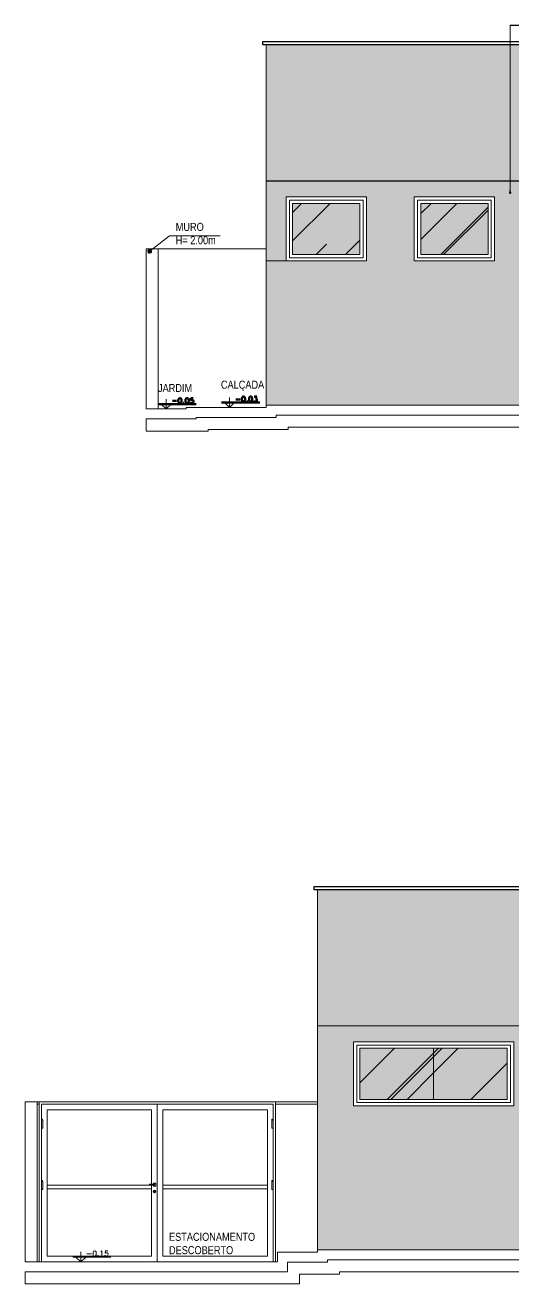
# Model space of a CAD drawing. Header units: inches. Extents: x 44775 to 44858.1, y 6760.4 to 6802.7.
# Drawn here: x 44778.81 to 44784.91, y 6761.23 to 6776.96 of the extents above; entities that cross this region are included whole.
import ezdxf

# ---------------------------------------------------------------- set-up
doc = ezdxf.new("R2010")
doc.units = ezdxf.units.IN
doc.header["$MEASUREMENT"] = 0
doc.layers.add('at_Entity', color=7, linetype='Continuous', lineweight=9)
doc.layers.add('PA', color=7, linetype='Continuous')
doc.styles.add('ARIAL', font='ARIALN.TTF')
pattern_1 = [(45, (3.9476, -37.4173), (0.712763635, 1.900703028), [12.6, -1.68, 4.2, -0.84]), (45, (4.4406, -36.3304), (-1.383949392, 0.19601), [2.52, -0.2772, 5.04, -0.63]), (45, (3.7397, -36.6155), (2.690682724, 3.486602117), [6.72, -1.176, 3.36, -0.84])]
pattern_2 = [(45, (0.1073, 5.4537), (0.712763635, 1.900703028), [12.6, -1.68, 4.2, -0.84]), (45, (0.6003, 6.5407), (-1.383949392, 0.19601), [2.52, -0.2772, 5.04, -0.63]), (45, (-0.10056, 6.25556), (2.690682724, 3.486602117), [6.72, -1.176, 3.36, -0.84])]

# ---------------------------------------------------------------- blocks, each defined once
blk = doc.blocks.new('FRLJF')
at = {"layer": 'at_Entity', "color": 0}
for p, q in [((44775.452, 6798.985), (44775.928, 6798.985)), ((44775.49, 6798.985), (44775.553, 6798.926)), ((44775.553, 6798.985), (44775.49, 6798.985)), ((44775.553, 6798.985), (44775.49, 6798.985)), ((44775.49, 6798.985), (44775.553, 6798.926)), ((44775.553, 6798.926), (44775.553, 6799.049)), ((44775.553, 6798.926), (44775.553, 6798.985)), ((44775.553, 6798.926), (44775.615, 6798.985)), ((44775.63, 6799.025), (44775.685, 6799.025)), ((44775.708, 6799.049), (44775.706, 6799.034)), ((44775.706, 6799.034), (44775.706, 6799.025)), ((44775.706, 6799.025), (44775.708, 6799.011)), ((44775.714, 6799.059), (44775.708, 6799.049)), ((44775.708, 6799.011), (44775.714, 6799.002)), ((44775.723, 6799.061), (44775.714, 6799.059)), ((44775.714, 6799.002), (44775.723, 6798.998)), ((44775.729, 6799.061), (44775.723, 6799.061)), ((44775.723, 6798.998), (44775.729, 6798.998)), ((44775.737, 6799.059), (44775.729, 6799.061)), ((44775.729, 6798.998), (44775.737, 6799.002)), ((44775.744, 6799.049), (44775.737, 6799.059)), ((44775.737, 6799.002), (44775.744, 6799.011)), ((44775.746, 6799.034), (44775.744, 6799.049)), ((44775.744, 6799.011), (44775.746, 6799.025)), ((44775.746, 6799.025), (44775.746, 6799.034)), ((44775.771, 6799.004), (44775.767, 6799.002)), ((44775.767, 6799.002), (44775.771, 6798.998)), ((44775.773, 6799.002), (44775.771, 6799.004)), ((44775.771, 6798.998), (44775.773, 6799.002)), ((44775.803, 6799.049), (44775.809, 6799.053)), ((44775.809, 6799.053), (44775.818, 6799.061)), ((44775.818, 6799.061), (44775.818, 6798.998)), ((44775.856, 6799.004), (44775.854, 6799.011)), ((44775.86, 6799.061), (44775.856, 6799.034)), ((44775.856, 6799.034), (44775.86, 6799.038)), ((44775.86, 6799.002), (44775.856, 6799.004)), ((44775.89, 6799.061), (44775.86, 6799.061)), ((44775.86, 6799.038), (44775.869, 6799.04)), ((44775.869, 6798.998), (44775.86, 6799.002)), ((44775.869, 6799.04), (44775.877, 6799.04)), ((44775.877, 6798.998), (44775.869, 6798.998)), ((44775.877, 6799.04), (44775.886, 6799.038)), ((44775.886, 6799.002), (44775.877, 6798.998)), ((44775.886, 6799.038), (44775.892, 6799.032)), ((44775.892, 6799.009), (44775.886, 6799.002)), ((44775.892, 6799.032), (44775.896, 6799.023)), ((44775.896, 6799.017), (44775.892, 6799.009)), ((44775.896, 6799.023), (44775.896, 6799.017))]:
    blk.add_line(p, q, dxfattribs=at)
blk = doc.blocks.new('_DOT')
at = {"color": 0, "linetype": 'ByBlock'}
blk.add_line((-0.5, 0), (-1, 0), dxfattribs=at)
at = {"color": 0, "linetype": 'ByBlock', "const_width": 0.5}
blk.add_lwpolyline([(-0.25, 0, 1), (0.25, 0, 1)], format="xyb", close=True, dxfattribs=at)
blk = doc.blocks.new('VORJG')
at = {"layer": 'at_Entity', "color": 0, "lineweight": 211}
for p, q in [((44780.358, 6766.768), (44780.834, 6766.768)), ((44780.537, 6766.809), (44780.59, 6766.809)), ((44780.614, 6766.832), (44780.611, 6766.817)), ((44780.611, 6766.817), (44780.611, 6766.809)), ((44780.611, 6766.809), (44780.614, 6766.794)), ((44780.62, 6766.84), (44780.614, 6766.832)), ((44780.614, 6766.794), (44780.62, 6766.785)), ((44780.628, 6766.844), (44780.62, 6766.84)), ((44780.62, 6766.785), (44780.628, 6766.781)), ((44780.635, 6766.844), (44780.628, 6766.844)), ((44780.628, 6766.781), (44780.635, 6766.781)), ((44780.643, 6766.84), (44780.635, 6766.844)), ((44780.635, 6766.781), (44780.643, 6766.785)), ((44780.65, 6766.832), (44780.643, 6766.84)), ((44780.643, 6766.785), (44780.65, 6766.794)), ((44780.652, 6766.817), (44780.65, 6766.832)), ((44780.65, 6766.794), (44780.652, 6766.809)), ((44780.652, 6766.809), (44780.652, 6766.817)), ((44780.677, 6766.787), (44780.673, 6766.785)), ((44780.673, 6766.785), (44780.677, 6766.781)), ((44780.679, 6766.785), (44780.677, 6766.787)), ((44780.677, 6766.781), (44780.679, 6766.785)), ((44780.702, 6766.832), (44780.7, 6766.817)), ((44780.7, 6766.817), (44780.7, 6766.809)), ((44780.7, 6766.809), (44780.702, 6766.794)), ((44780.709, 6766.84), (44780.702, 6766.832)), ((44780.702, 6766.794), (44780.709, 6766.785)), ((44780.717, 6766.844), (44780.709, 6766.84)), ((44780.709, 6766.785), (44780.717, 6766.781)), ((44780.724, 6766.844), (44780.717, 6766.844)), ((44780.717, 6766.781), (44780.724, 6766.781)), ((44780.732, 6766.84), (44780.724, 6766.844)), ((44780.724, 6766.781), (44780.732, 6766.785)), ((44780.738, 6766.832), (44780.732, 6766.84)), ((44780.732, 6766.785), (44780.738, 6766.794)), ((44780.743, 6766.817), (44780.738, 6766.832)), ((44780.738, 6766.794), (44780.743, 6766.809)), ((44780.743, 6766.809), (44780.743, 6766.817)), ((44780.762, 6766.787), (44780.76, 6766.794)), ((44780.766, 6766.844), (44780.762, 6766.817)), ((44780.762, 6766.817), (44780.766, 6766.819)), ((44780.766, 6766.785), (44780.762, 6766.787)), ((44780.796, 6766.844), (44780.766, 6766.844)), ((44780.766, 6766.819), (44780.774, 6766.823)), ((44780.774, 6766.781), (44780.766, 6766.785)), ((44780.774, 6766.823), (44780.783, 6766.823)), ((44780.783, 6766.781), (44780.774, 6766.781)), ((44780.783, 6766.823), (44780.793, 6766.819)), ((44780.793, 6766.785), (44780.783, 6766.781)), ((44780.793, 6766.819), (44780.798, 6766.815)), ((44780.798, 6766.789), (44780.793, 6766.785)), ((44780.798, 6766.815), (44780.802, 6766.804)), ((44780.802, 6766.8), (44780.798, 6766.789)), ((44780.802, 6766.804), (44780.802, 6766.8)), ((44781.149, 6766.789), (44781.627, 6766.789)), ((44781.329, 6766.828), (44781.384, 6766.828)), ((44781.407, 6766.853), (44781.403, 6766.836)), ((44781.403, 6766.836), (44781.403, 6766.828)), ((44781.403, 6766.828), (44781.407, 6766.813)), ((44781.413, 6766.861), (44781.407, 6766.853)), ((44781.407, 6766.813), (44781.413, 6766.804)), ((44781.422, 6766.864), (44781.413, 6766.861)), ((44781.413, 6766.804), (44781.422, 6766.802)), ((44781.428, 6766.864), (44781.422, 6766.864)), ((44781.422, 6766.802), (44781.428, 6766.802)), ((44781.437, 6766.861), (44781.428, 6766.864)), ((44781.428, 6766.802), (44781.437, 6766.804)), ((44781.443, 6766.853), (44781.437, 6766.861)), ((44781.437, 6766.804), (44781.443, 6766.813)), ((44781.445, 6766.836), (44781.443, 6766.853)), ((44781.443, 6766.813), (44781.445, 6766.828)), ((44781.445, 6766.828), (44781.445, 6766.836)), ((44781.468, 6766.806), (44781.466, 6766.804)), ((44781.466, 6766.804), (44781.468, 6766.802)), ((44781.473, 6766.804), (44781.468, 6766.806)), ((44781.468, 6766.802), (44781.473, 6766.804)), ((44781.496, 6766.853), (44781.494, 6766.836)), ((44781.494, 6766.836), (44781.494, 6766.828)), ((44781.494, 6766.828), (44781.496, 6766.813)), ((44781.502, 6766.861), (44781.496, 6766.853)), ((44781.496, 6766.813), (44781.502, 6766.804)), ((44781.511, 6766.864), (44781.502, 6766.861)), ((44781.502, 6766.804), (44781.511, 6766.802)), ((44781.517, 6766.864), (44781.511, 6766.864)), ((44781.511, 6766.802), (44781.517, 6766.802)), ((44781.526, 6766.861), (44781.517, 6766.864)), ((44781.517, 6766.802), (44781.526, 6766.804)), ((44781.532, 6766.853), (44781.526, 6766.861)), ((44781.526, 6766.804), (44781.532, 6766.813)), ((44781.534, 6766.836), (44781.532, 6766.853)), ((44781.532, 6766.813), (44781.534, 6766.828)), ((44781.534, 6766.828), (44781.534, 6766.836)), ((44781.555, 6766.806), (44781.553, 6766.813)), ((44781.559, 6766.804), (44781.555, 6766.806)), ((44781.559, 6766.864), (44781.591, 6766.864)), ((44781.568, 6766.802), (44781.559, 6766.804)), ((44781.576, 6766.802), (44781.568, 6766.802)), ((44781.591, 6766.864), (44781.574, 6766.84)), ((44781.574, 6766.84), (44781.583, 6766.84)), ((44781.585, 6766.804), (44781.576, 6766.802)), ((44781.583, 6766.84), (44781.589, 6766.836)), ((44781.591, 6766.811), (44781.585, 6766.804)), ((44781.589, 6766.836), (44781.591, 6766.834)), ((44781.591, 6766.834), (44781.593, 6766.825)), ((44781.593, 6766.819), (44781.591, 6766.811)), ((44781.593, 6766.825), (44781.593, 6766.819))]:
    blk.add_line(p, q, dxfattribs=at)
at = {"layer": 'at_Entity', "color": 0}
for p, q in [((44780.396, 6766.768), (44780.459, 6766.709)), ((44780.459, 6766.768), (44780.396, 6766.768)), ((44780.459, 6766.768), (44780.396, 6766.768)), ((44780.396, 6766.768), (44780.459, 6766.709)), ((44780.459, 6766.709), (44780.459, 6766.832)), ((44780.459, 6766.709), (44780.459, 6766.768)), ((44780.459, 6766.709), (44780.52, 6766.768)), ((44781.189, 6766.789), (44781.251, 6766.728)), ((44781.251, 6766.789), (44781.189, 6766.789)), ((44781.251, 6766.789), (44781.189, 6766.789)), ((44781.189, 6766.789), (44781.251, 6766.728)), ((44781.251, 6766.728), (44781.251, 6766.853)), ((44781.251, 6766.728), (44781.251, 6766.789)), ((44781.251, 6766.728), (44781.314, 6766.789))]:
    blk.add_line(p, q, dxfattribs=at)

msp = doc.modelspace()

# ---------------------------------------------------------------- hatches: boundary and pattern name
h = msp.add_hatch()
h.set_pattern_fill('AR-RROOF', color=256, scale=0.84, angle=45)
h.set_pattern_definition(pattern_2)
h.paths.add_polyline_path([(44782.9851, 6774.7317), (44782.1472, 6774.7317), (44782.145, 6774.7296), (44782.145, 6774.0926), (44782.9851, 6774.0926)])
h = msp.add_hatch()
h.set_pattern_fill('AR-RROOF', color=256, scale=0.84, angle=45)
h.set_pattern_definition(pattern_2)
h.paths.add_polyline_path([(44784.5849, 6774.7317), (44783.7469, 6774.7317), (44783.7448, 6774.7296), (44783.7448, 6774.0926), (44784.5849, 6774.0926)])
h = msp.add_hatch()
h.set_pattern_fill('AR-RROOF', color=256, scale=0.84, angle=45)
h.set_pattern_definition(pattern_1)
h.paths.add_polyline_path([(44783.9045, 6764.177), (44782.9861, 6764.177), (44782.9861, 6763.538), (44783.9045, 6763.538)])
at = {"true_color": 0xb8c9d1}
h = msp.add_hatch(color=9, dxfattribs=at)
h.dxf.hatch_style = 1
h.paths.add_polyline_path([(44784.825, 6764.177), (44783.9045, 6764.177), (44783.9045, 6763.538), (44784.825, 6763.538)])
h = msp.add_hatch()
h.set_pattern_fill('AR-RROOF', color=256, scale=0.84, angle=45)
h.set_pattern_definition(pattern_1)
h.paths.add_polyline_path([(44784.825, 6764.177), (44783.9045, 6764.177), (44783.9045, 6763.538), (44784.825, 6763.538)])
at = {"layer": 'at_Entity', "true_color": 0xaca072}
h = msp.add_hatch(color=33, dxfattribs=at)
h.dxf.hatch_style = 1
h.paths.add_polyline_path([(44785.2768, 6776.7123), (44781.8149, 6776.7123), (44781.8149, 6775.011), (44785.2768, 6775.011)])
h = msp.add_hatch(color=33, dxfattribs=at)
h.dxf.hatch_style = 1
h.paths.add_polyline_path([(44785.2503, 6766.1577), (44782.455, 6766.1577), (44782.455, 6764.4585), (44785.2503, 6764.4585)])
at = {"layer": 'at_Entity', "true_color": 0xd1cfbd}
h = msp.add_hatch(color=9, dxfattribs=at)
h.dxf.hatch_style = 1
h.paths.add_polyline_path([(44795.7016, 6763.4576), (44793.9029, 6763.4576), (44793.9029, 6764.2575), (44793.1538, 6764.2575), (44793.1538, 6763.4576), (44791.1541, 6763.4576), (44791.1541, 6764.2575), (44793.1538, 6764.2575), (44793.9029, 6764.2575), (44795.7016, 6764.2575), (44795.7016, 6764.4585), (44785.2503, 6764.4585), (44785.2503, 6764.3421), (44785.2503, 6764.3167), (44785.2503, 6764.2942, -1), (44785.2503, 6764.2792, -1), (44785.2503, 6764.2942), (44785.2503, 6764.3167), (44785.2503, 6764.3421), (44785.2503, 6764.4585), (44782.455, 6764.4585), (44782.455, 6761.6589), (44795.7016, 6761.6589)])
h.paths.add_polyline_path([(44788.4033, 6763.4576), (44788.4033, 6764.2575), (44790.4029, 6764.2575), (44790.4029, 6763.4576)], flags=16)
h.paths.add_polyline_path([(44788.4435, 6763.4978), (44788.4435, 6764.2172), (44790.3627, 6764.2172), (44790.3627, 6763.4978)], flags=0)
h.paths.add_polyline_path([(44788.4837, 6763.538), (44788.4837, 6764.177), (44790.3225, 6764.177), (44790.3225, 6763.538)], flags=0)
h.paths.add_polyline_path([(44789.4042, 6763.538), (44788.4837, 6763.538), (44788.4837, 6764.177), (44789.4042, 6764.177), (44790.3225, 6764.177), (44790.3225, 6763.538)], flags=0)
h.paths.add_polyline_path([(44787.6542, 6763.4576), (44785.6545, 6763.4576), (44785.6545, 6764.2575), (44787.6542, 6764.2575)], flags=16)
h.paths.add_polyline_path([(44787.614, 6763.4978), (44785.6947, 6763.4978), (44785.6947, 6764.2172), (44787.614, 6764.2172)], flags=0)
h.paths.add_polyline_path([(44787.5738, 6763.538), (44785.7349, 6763.538), (44785.7349, 6764.177), (44787.5738, 6764.177)], flags=0)
h.paths.add_polyline_path([(44787.5738, 6763.538), (44786.6533, 6763.538), (44785.7349, 6763.538), (44785.7349, 6764.177), (44786.6533, 6764.177), (44787.5738, 6764.177)], flags=0)
h.paths.add_polyline_path([(44784.9054, 6763.4576), (44782.9057, 6763.4576), (44782.9057, 6764.2575), (44784.9054, 6764.2575)], flags=16)
h.paths.add_polyline_path([(44784.8652, 6763.4978), (44782.9459, 6763.4978), (44782.9459, 6764.2172), (44784.8652, 6764.2172)], flags=0)
h.paths.add_polyline_path([(44784.825, 6763.538), (44782.9861, 6763.538), (44782.9861, 6764.177), (44784.825, 6764.177)], flags=0)
h.paths.add_polyline_path([(44784.825, 6763.538), (44783.9045, 6763.538), (44782.9861, 6763.538), (44782.9861, 6764.177), (44783.9045, 6764.177), (44784.825, 6764.177)], flags=0)
at = {"layer": 'at_Entity', "true_color": 0xb8c9d1}
h = msp.add_hatch(color=9, dxfattribs=at)
h.dxf.hatch_style = 1
h.paths.add_polyline_path([(44783.9045, 6764.177), (44782.9861, 6764.177), (44782.9861, 6763.538), (44783.9045, 6763.538)])
at = {"layer": 'PA', "true_color": 0xd1cfbd}
h = msp.add_hatch(color=9, dxfattribs=at)
h.dxf.hatch_style = 1
edge = h.paths.add_edge_path()
edge.add_line((44788.963, 6774.8121), (44790.8632, 6774.8121))
edge.add_line((44790.8632, 6774.8121), (44790.8632, 6772.2114))
edge.add_line((44790.8632, 6772.2114), (44792.2133, 6772.2114))
edge.add_line((44792.2133, 6772.2114), (44792.2133, 6774.0122))
edge.add_line((44792.2133, 6774.0122), (44792.1138, 6774.0122))
edge.add_line((44792.1138, 6774.0122), (44791.1129, 6774.0122))
edge.add_line((44791.1129, 6774.0122), (44791.1129, 6774.8121))
edge.add_line((44791.1129, 6774.8121), (44792.1138, 6774.8121))
edge.add_line((44792.1138, 6774.8121), (44792.2133, 6774.8121))
edge.add_line((44792.2133, 6774.8121), (44792.2133, 6775.011))
edge.add_line((44792.2133, 6775.011), (44785.2768, 6775.011))
edge.add_line((44785.2768, 6775.011), (44785.2768, 6774.8946))
edge.add_line((44785.2768, 6774.8946), (44785.2768, 6774.8721))
edge.add_arc((44785.2768, 6774.8646), 0.0075, -89.96599, 90.03401, ccw=False)
edge.add_arc((44785.2768, 6774.8646), 0.0075, 90.03401, 270.03401, ccw=False)
edge.add_line((44785.2768, 6774.8721), (44785.2768, 6774.8946))
edge.add_line((44785.2768, 6774.8946), (44785.2768, 6775.011))
edge.add_line((44785.2768, 6775.011), (44781.8149, 6775.011))
edge.add_line((44781.8149, 6775.011), (44781.8149, 6774.0122))
edge.add_line((44781.8149, 6774.0122), (44782.0646, 6774.0122))
edge.add_line((44782.0646, 6774.0122), (44782.0646, 6774.8121))
edge.add_line((44782.0646, 6774.8121), (44783.0655, 6774.8121))
edge.add_line((44783.0655, 6774.8121), (44783.0655, 6774.0122))
edge.add_line((44783.0655, 6774.0122), (44782.0646, 6774.0122))
edge.add_line((44782.0646, 6774.0122), (44781.8149, 6774.0122))
edge.add_line((44781.8149, 6774.0122), (44781.8149, 6773.9127))
edge.add_line((44781.8149, 6773.9127), (44781.8149, 6772.2114))
edge.add_line((44781.8149, 6772.2114), (44788.963, 6772.2114))
edge.add_line((44788.963, 6772.2114), (44788.963, 6774.8121))
h.paths.add_polyline_path([(44785.9645, 6774.0122), (44785.9645, 6774.8121), (44787.9642, 6774.8121), (44787.9642, 6774.0122)], flags=16)
h.paths.add_polyline_path([(44786.0047, 6774.0524), (44786.0047, 6774.7719), (44787.924, 6774.7719), (44787.924, 6774.0524)], flags=0)
h.paths.add_polyline_path([(44786.0449, 6774.0926), (44786.0449, 6774.7317), (44787.8838, 6774.7317), (44787.8838, 6774.0926)], flags=0)
h.paths.add_polyline_path([(44786.9633, 6774.0926), (44786.0449, 6774.0926), (44786.0449, 6774.7317), (44786.9633, 6774.7317), (44787.8838, 6774.7317), (44787.8838, 6774.0926)], flags=0)
h.paths.add_polyline_path([(44784.6653, 6774.0122), (44783.6644, 6774.0122), (44783.6644, 6774.8121), (44784.6653, 6774.8121)], flags=16)
h.paths.add_polyline_path([(44784.6251, 6774.0524), (44783.7046, 6774.0524), (44783.7046, 6774.7719), (44784.6251, 6774.7719)], flags=0)
h.paths.add_polyline_path([(44784.5849, 6774.0926), (44783.7448, 6774.0926), (44783.7448, 6774.7317), (44784.5849, 6774.7317)], flags=0)
at = {"layer": 'PA', "true_color": 0xb8c9d1}
h = msp.add_hatch(color=9, dxfattribs=at)
h.dxf.hatch_style = 1
h.paths.add_polyline_path([(44782.9851, 6774.7317), (44782.1472, 6774.7317), (44782.145, 6774.7296), (44782.145, 6774.0926), (44782.9851, 6774.0926)])
h = msp.add_hatch(color=9, dxfattribs=at)
h.dxf.hatch_style = 1
h.paths.add_polyline_path([(44784.5849, 6774.7317), (44783.7469, 6774.7317), (44783.7448, 6774.7296), (44783.7448, 6774.0926), (44784.5849, 6774.0926)])

# ---------------------------------------------------------------- linework, layer by layer
msp.add_line((44784.861, 6776.9578), (44785.8075, 6776.9578))
at = {"color": 3}
for points in [[(44803.3099, 6776.7123), (44781.7749, 6776.7123), (44781.7749, 6776.7523), (44803.3099, 6776.7523)], [(44795.6616, 6766.1577), (44782.415, 6766.1577), (44782.415, 6766.1977), (44795.6616, 6766.1977)]]:
    msp.add_lwpolyline(points, close=True, dxfattribs=at)
at = {"layer": 'at_Entity', "color": 0}
for p, q in [((44784.861, 6774.8946), (44784.861, 6776.9578)), ((44792.2133, 6776.7123), (44781.8149, 6776.7123)), ((44781.8149, 6776.7123), (44781.8149, 6775.011)), ((44781.8149, 6775.0114), (44807.2098, 6775.0114)), ((44792.2133, 6775.011), (44781.8149, 6775.011)), ((44781.8149, 6775.011), (44781.8149, 6773.9127)), ((44782.0646, 6774.8121), (44783.0655, 6774.8121)), ((44782.0646, 6774.0122), (44782.0646, 6774.8121)), ((44783.0253, 6774.7719), (44782.1048, 6774.7719)), ((44782.1048, 6774.7719), (44782.1048, 6774.0524)), ((44783.0253, 6774.0524), (44783.0253, 6774.7719)), ((44783.0655, 6774.8121), (44783.0655, 6774.0122)), ((44783.6644, 6774.8121), (44784.6653, 6774.8121)), ((44783.6644, 6774.0122), (44783.6644, 6774.8121)), ((44784.6251, 6774.7719), (44783.7046, 6774.7719)), ((44783.7046, 6774.7719), (44783.7046, 6774.0524)), ((44784.6251, 6774.0524), (44784.6251, 6774.7719)), ((44784.6653, 6774.8121), (44784.6653, 6774.0122)), ((44782.9851, 6774.7317), (44782.145, 6774.7317)), ((44782.145, 6774.7317), (44782.145, 6774.0926)), ((44782.145, 6774.7296), (44782.1472, 6774.7317)), ((44782.9851, 6774.0926), (44782.9851, 6774.7317)), ((44784.5849, 6774.7317), (44783.7448, 6774.7317)), ((44783.7448, 6774.7317), (44783.7448, 6774.0926)), ((44783.7448, 6774.7296), (44783.7469, 6774.7317)), ((44784.5849, 6774.0926), (44784.5849, 6774.7317)), ((44780.3993, 6774.1624), (44780.6067, 6774.3254)), ((44780.6067, 6774.3254), (44781.2415, 6774.3254)), ((44780.3168, 6772.1628), (44780.3168, 6774.1624)), ((44780.4649, 6774.1624), (44780.3168, 6774.1624)), ((44780.3358, 6774.1286), (44780.3379, 6774.1413)), ((44780.3443, 6774.1519), (44780.3379, 6774.1413)), ((44780.3379, 6774.1413), (44780.3591, 6774.1307)), ((44780.3379, 6774.1413), (44780.3591, 6774.1307)), ((44780.357, 6774.1561), (44780.3443, 6774.1519)), ((44780.3443, 6774.1519), (44780.3591, 6774.1307)), ((44780.3443, 6774.1519), (44780.3591, 6774.1307)), ((44780.3591, 6774.1307), (44780.3443, 6774.1519)), ((44780.3591, 6774.1307), (44780.357, 6774.1561)), ((44780.357, 6774.1561), (44780.3697, 6774.154)), ((44780.3591, 6774.1307), (44780.357, 6774.1561)), ((44780.3697, 6774.154), (44780.3591, 6774.1307)), ((44780.3697, 6774.154), (44780.3591, 6774.1307)), ((44780.3802, 6774.1476), (44780.3591, 6774.1307)), ((44780.3802, 6774.1476), (44780.3591, 6774.1307)), ((44780.3591, 6774.1307), (44780.3802, 6774.1476)), ((44780.3591, 6774.1307), (44780.3845, 6774.1349)), ((44780.3591, 6774.1307), (44780.3845, 6774.1349)), ((44780.3802, 6774.1476), (44780.3697, 6774.154)), ((44780.3802, 6774.1476), (44780.3993, 6774.1624)), ((44780.3845, 6774.1349), (44780.3802, 6774.1476)), ((44780.3845, 6774.1349), (44780.3824, 6774.1222)), ((44780.4649, 6772.1628), (44780.4649, 6774.1624)), ((44780.4649, 6774.1624), (44781.8149, 6774.1624)), ((44780.3591, 6774.1307), (44780.3358, 6774.1286)), ((44780.3591, 6774.1307), (44780.3358, 6774.1286)), ((44780.3358, 6774.1286), (44780.34, 6774.1159)), ((44780.3591, 6774.1307), (44780.34, 6774.1159)), ((44780.34, 6774.1159), (44780.3591, 6774.1307)), ((44780.34, 6774.1159), (44780.3591, 6774.1307)), ((44780.34, 6774.1159), (44780.3506, 6774.1095)), ((44780.3506, 6774.1095), (44780.3591, 6774.1307)), ((44780.3506, 6774.1095), (44780.3591, 6774.1307)), ((44780.3633, 6774.1074), (44780.3506, 6774.1095)), ((44780.3591, 6774.1307), (44780.3633, 6774.1074)), ((44780.3591, 6774.1307), (44780.3633, 6774.1074)), ((44780.376, 6774.1117), (44780.3591, 6774.1307)), ((44780.376, 6774.1117), (44780.3591, 6774.1307)), ((44780.3824, 6774.1222), (44780.3591, 6774.1307)), ((44780.3591, 6774.1307), (44780.376, 6774.1117)), ((44780.3824, 6774.1222), (44780.3591, 6774.1307)), ((44780.3633, 6774.1074), (44780.376, 6774.1117)), ((44780.376, 6774.1117), (44780.3824, 6774.1222)), ((44783.0655, 6774.0122), (44782.0646, 6774.0122)), ((44782.1048, 6774.0524), (44783.0253, 6774.0524)), ((44782.145, 6774.0926), (44782.9851, 6774.0926)), ((44784.6653, 6774.0122), (44783.6644, 6774.0122)), ((44783.7046, 6774.0524), (44784.6251, 6774.0524)), ((44783.7448, 6774.0926), (44784.5849, 6774.0926)), ((44781.8149, 6772.2114), (44781.8149, 6773.9127)), ((44780.3168, 6772.1628), (44780.8161, 6772.1628)), ((44780.8161, 6772.1628), (44780.8161, 6772.1818)), ((44780.8161, 6772.1818), (44781.8149, 6772.1818)), ((44781.8149, 6772.1818), (44781.8149, 6772.2114)), ((44781.8149, 6772.2114), (44807.2098, 6772.2114)), ((44780.3168, 6772.0379), (44780.3168, 6771.8877)), ((44780.941, 6772.0379), (44780.3168, 6772.0379)), ((44780.941, 6772.057), (44780.941, 6772.0379)), ((44781.9398, 6772.057), (44780.941, 6772.057)), ((44781.9398, 6772.0866), (44781.9398, 6772.057)), ((44807.0829, 6772.0866), (44781.9398, 6772.0866)), ((44782.09, 6771.9363), (44782.09, 6771.9067)), ((44806.9348, 6771.9363), (44782.09, 6771.9363)), ((44781.0912, 6771.8877), (44780.3168, 6771.8877)), ((44781.0912, 6771.9067), (44781.0912, 6771.8877)), ((44782.09, 6771.9067), (44781.0912, 6771.9067)), ((44782.455, 6766.1577), (44782.455, 6764.4585)), ((44782.455, 6766.1577), (44795.7016, 6766.1577)), ((44782.455, 6766.1577), (44782.455, 6764.4585)), ((44795.7016, 6766.1577), (44782.455, 6766.1577)), ((44782.455, 6764.4585), (44795.7016, 6764.4585)), ((44782.455, 6764.4585), (44782.455, 6764.2575)), ((44782.455, 6764.4585), (44795.7016, 6764.4585)), ((44795.7016, 6764.4585), (44782.455, 6764.4585)), ((44782.455, 6764.4585), (44782.455, 6761.6589)), ((44782.455, 6764.2575), (44782.455, 6763.4576)), ((44782.9057, 6764.2575), (44782.9057, 6763.4576)), ((44782.9057, 6764.2575), (44782.9057, 6763.4576)), ((44782.9057, 6764.2575), (44784.9054, 6764.2575)), ((44782.9057, 6763.4576), (44782.9057, 6764.2575)), ((44784.9054, 6764.2575), (44784.9054, 6763.4576)), ((44784.9054, 6764.2575), (44784.9054, 6763.4576)), ((44782.9459, 6764.2172), (44784.8652, 6764.2172)), ((44782.9459, 6763.4978), (44782.9459, 6764.2172)), ((44782.9861, 6764.177), (44782.9861, 6763.538)), ((44782.9861, 6764.177), (44783.9045, 6764.177)), ((44782.9861, 6764.177), (44784.825, 6764.177)), ((44782.9861, 6763.538), (44782.9861, 6764.177)), ((44783.9045, 6764.177), (44783.9045, 6763.538)), ((44783.9045, 6764.177), (44784.825, 6764.177)), ((44783.9045, 6764.177), (44783.9045, 6763.538)), ((44783.9045, 6764.177), (44783.9045, 6763.538)), ((44783.9045, 6764.177), (44783.9045, 6763.538)), ((44784.825, 6764.177), (44784.825, 6763.538)), ((44784.825, 6764.177), (44784.825, 6763.538)), ((44784.825, 6764.177), (44784.825, 6763.538)), ((44784.8652, 6764.2172), (44784.8652, 6763.4978)), ((44778.8069, 6761.5087), (44778.8069, 6763.5084)), ((44778.8069, 6763.5084), (44778.955, 6763.5084)), ((44778.955, 6763.5084), (44778.955, 6761.5087)), ((44778.9804, 6763.5084), (44778.955, 6763.5084)), ((44778.9804, 6763.4787), (44778.955, 6763.4787)), ((44781.9302, 6763.5084), (44778.9804, 6763.5084)), ((44778.9804, 6763.5084), (44778.9804, 6761.5087)), ((44781.9006, 6763.4787), (44779.01, 6763.4787)), ((44779.01, 6763.4787), (44779.01, 6761.5087)), ((44780.4553, 6763.4787), (44780.4553, 6761.5087)), ((44781.9006, 6763.4787), (44781.9006, 6761.5087)), ((44781.9302, 6763.5084), (44781.9302, 6761.5087)), ((44781.9302, 6763.5084), (44782.455, 6763.5084)), ((44781.9302, 6763.4787), (44782.455, 6763.4787)), ((44782.455, 6763.4576), (44782.455, 6761.6589)), ((44784.9054, 6763.4576), (44782.9057, 6763.4576)), ((44784.8652, 6763.4978), (44782.9459, 6763.4978)), ((44782.9861, 6763.538), (44783.9045, 6763.538)), ((44784.825, 6763.538), (44782.9861, 6763.538)), ((44783.9045, 6763.538), (44784.825, 6763.538)), ((44779.082, 6763.4089), (44779.082, 6761.5785)), ((44780.3855, 6763.4089), (44779.082, 6763.4089)), ((44780.3855, 6763.4089), (44780.3855, 6761.5785)), ((44781.8307, 6763.4089), (44780.5251, 6763.4089)), ((44780.5251, 6763.4089), (44780.5251, 6761.5785)), ((44781.8307, 6763.4089), (44781.8307, 6761.5785)), ((44779.01, 6763.1783), (44779.01, 6763.2777)), ((44779.01, 6763.2777), (44779.027, 6763.2777)), ((44779.027, 6763.1783), (44779.01, 6763.1783)), ((44779.027, 6763.2777), (44779.027, 6763.1783)), ((44781.9006, 6763.2777), (44781.8858, 6763.2777)), ((44781.8858, 6763.2777), (44781.8858, 6763.1783)), ((44781.8858, 6763.1783), (44781.9006, 6763.1783)), ((44781.9006, 6763.1783), (44781.9006, 6763.2777)), ((44779.01, 6762.4122), (44779.01, 6762.5138)), ((44779.01, 6762.5138), (44779.027, 6762.5138)), ((44779.027, 6762.5138), (44779.027, 6762.4122)), ((44781.9006, 6762.5138), (44781.8858, 6762.5138)), ((44781.8858, 6762.5138), (44781.8858, 6762.4122)), ((44781.9006, 6762.4122), (44781.9006, 6762.5138)), ((44779.027, 6762.4122), (44779.01, 6762.4122)), ((44779.082, 6762.4673), (44780.3855, 6762.4673)), ((44779.082, 6762.4186), (44780.3855, 6762.4186)), ((44780.4193, 6762.4778), (44780.3601, 6762.4778)), ((44780.3601, 6762.4778), (44780.3601, 6762.4673)), ((44780.3601, 6762.4673), (44780.4193, 6762.4673)), ((44780.4066, 6762.4778), (44780.4066, 6762.4905)), ((44780.4066, 6762.4905), (44780.4363, 6762.4905)), ((44780.4066, 6762.4546), (44780.4066, 6762.4673)), ((44780.4363, 6762.4546), (44780.4066, 6762.4546)), ((44780.4193, 6762.4673), (44780.4193, 6762.4778)), ((44780.4363, 6762.4905), (44780.4363, 6762.4546)), ((44780.5251, 6762.4673), (44781.8307, 6762.4673)), ((44780.5251, 6762.4186), (44781.8307, 6762.4186)), ((44781.8858, 6762.4122), (44781.9006, 6762.4122)), ((44780.3855, 6761.5785), (44779.082, 6761.5785)), ((44781.8307, 6761.5785), (44780.5251, 6761.5785)), ((44782.455, 6761.6293), (44781.9556, 6761.6293)), ((44781.9556, 6761.6293), (44781.9556, 6761.5087)), ((44782.455, 6761.6589), (44795.7016, 6761.6589)), ((44815.5989, 6761.6589), (44782.455, 6761.6589)), ((44782.455, 6761.6589), (44782.455, 6761.6293)), ((44781.9556, 6761.5087), (44778.8069, 6761.5087)), ((44782.0804, 6761.5023), (44782.5798, 6761.5023)), ((44782.0804, 6761.3838), (44782.0804, 6761.5023)), ((44782.5798, 6761.5341), (44815.472, 6761.5341)), ((44782.5798, 6761.5023), (44782.5798, 6761.5341)), ((44778.8069, 6761.2336), (44778.8069, 6761.3838)), ((44778.8069, 6761.3838), (44782.0804, 6761.3838)), ((44778.8069, 6761.3838), (44782.0804, 6761.3838)), ((44782.2307, 6761.3542), (44782.7301, 6761.3542)), ((44782.2307, 6761.2336), (44782.2307, 6761.3542)), ((44782.7301, 6761.3838), (44815.3239, 6761.3838)), ((44782.7301, 6761.3542), (44782.7301, 6761.3838)), ((44778.8069, 6761.2336), (44782.2307, 6761.2336))]:
    msp.add_line(p, q, dxfattribs=at)
at = {"layer": 'at_Entity', "color": 134, "true_color": 0x21a196}
for p, q in [((44781.8149, 6776.7123), (44781.8149, 6775.011)), ((44781.8149, 6776.7123), (44792.2133, 6776.7123)), ((44781.8149, 6775.011), (44792.2133, 6775.011)), ((44781.8149, 6773.9127), (44781.8149, 6772.2114)), ((44781.8149, 6772.2114), (44785.7148, 6772.2114))]:
    msp.add_line(p, q, dxfattribs=at)
at = {"layer": 'at_Entity', "color": 254, "true_color": 0xdae3e7}
for p, q in [((44781.8149, 6775.011), (44781.8149, 6774.8121)), ((44781.8149, 6775.011), (44792.2133, 6775.011)), ((44781.8149, 6774.8121), (44781.8149, 6774.0122)), ((44782.0646, 6774.8121), (44782.0646, 6774.0122)), ((44782.0646, 6774.8121), (44782.0646, 6774.0122)), ((44783.0655, 6774.8121), (44783.0655, 6774.0122)), ((44783.6644, 6774.8121), (44783.6644, 6774.0122)), ((44783.6644, 6774.8121), (44783.6644, 6774.0122)), ((44784.6653, 6774.8121), (44784.6653, 6774.0122)), ((44781.8149, 6774.0122), (44782.0646, 6774.0122)), ((44781.8149, 6774.0122), (44781.8149, 6773.9127))]:
    msp.add_line(p, q, dxfattribs=at)
at = {"layer": 'at_Entity', "color": 254, "true_color": 0xdbdbdb}
for p, q in [((44782.145, 6774.7317), (44782.145, 6774.0926)), ((44782.145, 6774.7317), (44782.9851, 6774.7317)), ((44782.9851, 6774.7317), (44782.9851, 6774.0926)), ((44782.9851, 6774.7317), (44782.9851, 6774.0926)), ((44783.7448, 6774.7317), (44783.7448, 6774.0926)), ((44783.7448, 6774.7317), (44784.5849, 6774.7317)), ((44784.5849, 6774.7317), (44784.5849, 6774.0926)), ((44784.5849, 6774.7317), (44784.5849, 6774.0926)), ((44782.145, 6774.0926), (44782.9851, 6774.0926)), ((44783.7448, 6774.0926), (44784.5849, 6774.0926))]:
    msp.add_line(p, q, dxfattribs=at)
at = {"layer": 'at_Entity', "color": 0}
for centre, radius, start, end in [((44779.0174, 6763.283), 0.0074, 134.03471, 222.06616), ((44779.0174, 6763.283), 0.0074, 45.96529, 134.03471), ((44779.0174, 6763.283), 0.0074, 317.93785, 45.96128), ((44781.8911, 6763.283), 0.0074, 134.03471, 222.06616), ((44781.8911, 6763.283), 0.0074, 45.96529, 134.03471), ((44781.8911, 6763.283), 0.0074, 317.93785, 45.96128), ((44779.0174, 6762.5191), 0.00741, 134.03471, 222.04499), ((44779.0174, 6762.5191), 0.00741, 45.98671, 134.01329), ((44779.0174, 6762.5191), 0.00741, 317.95758, 45.96271), ((44781.8911, 6762.5191), 0.00741, 134.03471, 222.04499), ((44781.8911, 6762.5191), 0.00741, 45.98671, 134.01329), ((44781.8911, 6762.5191), 0.00741, 317.95758, 45.96271), ((44780.4204, 6762.3879), 0.0159, 90, 180), ((44780.4204, 6762.3879), 0.0159, 180, 270), ((44780.4204, 6762.3879), 0.00952, 90, 180), ((44780.4204, 6762.3879), 0.00952, 180, 270), ((44780.4204, 6762.3879), 0.0159, 360, 90), ((44780.4204, 6762.3879), 0.00952, 360, 90), ((44780.4204, 6762.3879), 0.0159, 270, 0), ((44780.4204, 6762.3879), 0.00952, 270, 0)]:
    msp.add_arc(centre, radius, start, end, dxfattribs=at)

# ---------------------------------------------------------------- block references
at = {"xscale": 0.03000000000000004, "yscale": 0.03000000000000004, "zscale": 0.03000000000000004, "rotation": 270.0340085218178}
msp.add_blockref('_DOT', (44784.861, 6774.8646), dxfattribs=at)
for name, p in [('VORJG', (0.1073, 5.4537)), ('FRLJF', (3.9476, -37.4173))]:
    msp.add_blockref(name, p)

# ---------------------------------------------------------------- texts
at = {"char_height": 0.1, "attachment_point": 7, "style": 'ARIAL'}
for s, insert in [('MURO\\PH= 2.00m', (44780.6861, 6774.2197)), ('JARDIM', (44780.4649, 6772.3732)), ('CALÇADA', (44781.2498, 6772.3858)), ('ESTACIONAMENTO\\PDESCOBERTO', (44780.6019, 6761.6026))]:
    msp.add_mtext(s, dxfattribs=dict(at, insert=insert))

doc.saveas('drawing.dxf')
